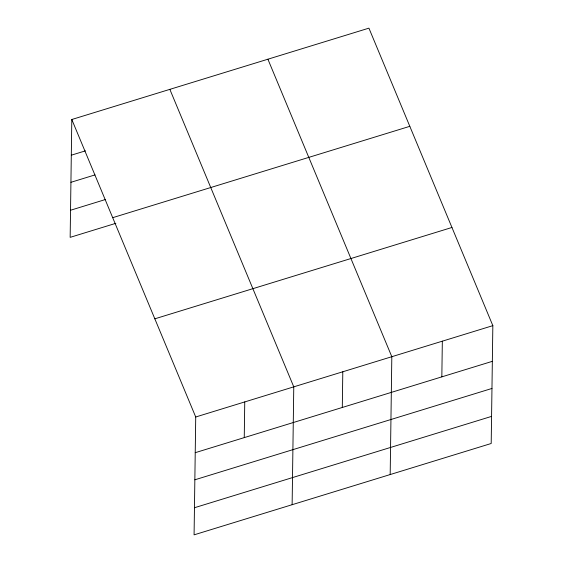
<?xml version="1.0" encoding="UTF-8"?>
<svg xmlns="http://www.w3.org/2000/svg" width="563" height="563" viewBox="0 0 563 563"><rect width="100%" height="100%" fill="white"/><g stroke="black" fill="none" stroke-linecap="round" stroke-linejoin="round"><path stroke-width="0.84" d="M71.804 119.504L195.727 416.993L194.08 534.85L491.196 443.496L492.843 325.646L368.92 28.15L71.804 119.504L70.157 237.354L115.858 223.307M244.251 437.613L244.75 401.919M292.127 504.701L293.773 386.851L169.85 89.355M342.297 407.464L342.797 371.777M390.18 474.56L391.82 356.703L267.897 59.206M441.835 376.865L442.335 341.171M71.304 155.191L85.428 150.849M70.924 182.306L95.02 174.896M70.537 210.245L105.436 199.513M112.699 217.677L409.815 126.323M154.832 318.82L451.948 227.473M195.727 416.993L492.843 325.646M195.227 452.687L492.344 361.333M194.847 479.803L491.963 388.449M194.46 507.735L491.576 416.388"/></g></svg>
